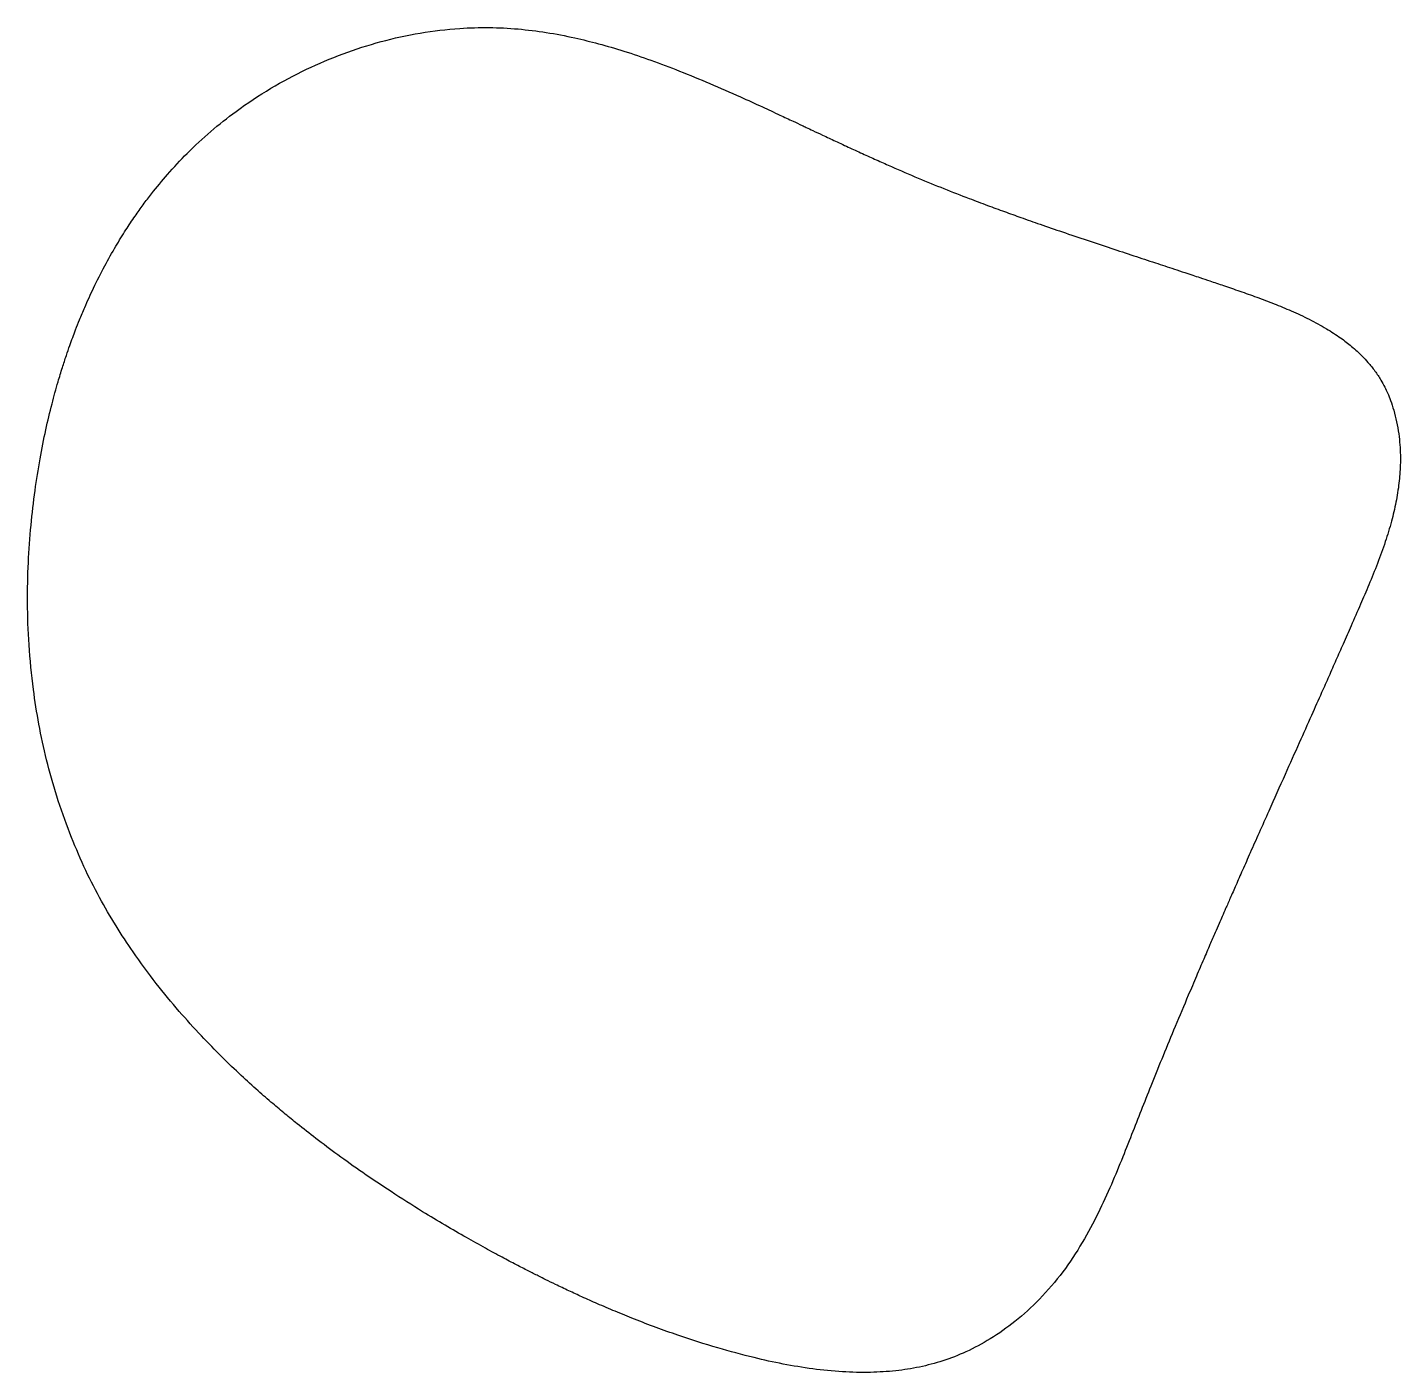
# Paper-space layout '_Dimétrica' of a CAD drawing. Header units: millimetres. Extents: x -44.5 to 43.7, y -46.9 to 39.6.
import ezdxf

# ---------------------------------------------------------------- set-up
doc = ezdxf.new("R2010")
doc.units = ezdxf.units.MM

psp = doc.layouts.new('_Dimétrica')

# ---------------------------------------------------------------- linework, layer by layer
at = {"color": 7, "linetype": 'Continuous', "lineweight": 25}
psp.add_open_spline([(-41.828, -12.179), (-41.534, -12.898), (-40.96, -14.299), (-39.951, -16.283), (-38.889, -18.11), (-37.676, -19.96), (-36.321, -21.799), (-34.844, -23.592), (-33.422, -25.165), (-32.086, -26.535), (-30.864, -27.708), (-29.774, -28.7), (-28.829, -29.523), (-27.991, -30.227), (-27.071, -30.976), (-25.951, -31.855), (-24.548, -32.906), (-22.939, -34.05), (-21.12, -35.273), (-19.352, -36.395), (-17.731, -37.372), (-16.383, -38.153), (-15.158, -38.838), (-14.086, -39.419), (-13.169, -39.902), (-12.395, -40.301), (-11.766, -40.62), (-11.182, -40.909), (-10.527, -41.229), (-9.753, -41.598), (-8.856, -42.012), (-7.865, -42.455), (-6.742, -42.935), (-5.023, -43.634), (-2.827, -44.446), (-0.258, -45.264), (2.001, -45.878), (4.036, -46.326), (5.932, -46.641), (7.808, -46.828), (9.592, -46.869), (11.248, -46.766), (12.804, -46.524), (14.32, -46.127), (15.848, -45.528), (17.409, -44.688), (19.003, -43.563), (20.58, -42.13), (22.03, -40.426), (23.262, -38.549), (24.275, -36.649), (25.118, -34.8), (25.845, -33.039), (26.494, -31.387), (27.116, -29.799), (27.763, -28.179), (28.468, -26.44), (29.245, -24.559), (29.961, -22.854), (30.574, -21.412), (31.038, -20.329), (31.44, -19.396), (31.771, -18.631), (32.034, -18.028), (32.258, -17.512), (32.494, -16.972), (32.787, -16.305), (33.148, -15.483), (33.577, -14.509), (34.075, -13.384), (34.638, -12.114), (35.384, -10.438), (36.246, -8.506), (37.162, -6.456), (37.946, -4.698), (38.579, -3.276), (39.104, -2.094), (39.563, -1.055), (40.041, 0.026), (40.567, 1.225), (41.122, 2.492), (41.696, 3.828), (42.237, 5.166), (42.731, 6.528), (43.131, 7.84), (43.43, 9.094), (43.625, 10.298), (43.721, 11.528), (43.701, 12.592), (43.601, 13.521), (43.47, 14.267), (43.292, 14.983), (43.097, 15.606), (42.899, 16.097), (42.692, 16.534), (42.429, 17.009), (42.071, 17.549), (41.659, 18.064), (41.268, 18.483), (40.913, 18.824), (40.462, 19.219), (39.812, 19.717), (38.905, 20.304), (37.841, 20.883), (36.712, 21.408), (35.585, 21.873), (34.48, 22.29), (33.394, 22.675), (32.389, 23.018), (31.534, 23.308), (30.876, 23.529), (30.337, 23.709), (29.791, 23.89), (28.991, 24.156), (27.897, 24.516), (26.539, 24.963), (25.077, 25.445), (23.55, 25.953), (22.029, 26.466), (20.609, 26.955), (19.368, 27.391), (18.242, 27.796), (17.134, 28.202), (15.837, 28.691), (14.35, 29.271), (12.684, 29.951), (11.272, 30.557), (10.117, 31.07), (9.23, 31.472), (8.317, 31.892), (7.427, 32.306), (6.632, 32.678), (6.006, 32.973), (5.564, 33.181), (5.141, 33.38), (4.578, 33.644), (3.728, 34.042), (2.601, 34.566), (1.1, 35.251), (-0.673, 36.031), (-2.592, 36.824), (-4.43, 37.519), (-6.165, 38.106), (-7.797, 38.586), (-9.46, 38.997), (-11.187, 39.328), (-13.025, 39.557), (-14.882, 39.649), (-16.988, 39.587), (-19.32, 39.308), (-21.831, 38.756), (-24.274, 37.974), (-26.644, 36.97), (-28.95, 35.737), (-30.995, 34.381), (-32.777, 32.961), (-34.242, 31.599), (-35.503, 30.249), (-36.427, 29.132), (-37.111, 28.232), (-37.662, 27.459), (-38.252, 26.575), (-38.909, 25.509), (-39.608, 24.265), (-40.273, 22.947), (-40.8, 21.787), (-41.177, 20.887), (-41.432, 20.241), (-41.641, 19.69), (-41.841, 19.14), (-42.063, 18.497), (-42.316, 17.722), (-42.629, 16.69), (-42.994, 15.36), (-43.387, 13.708), (-43.756, 11.848), (-44.08, 9.804), (-44.34, 7.581), (-44.511, 5.184), (-44.565, 2.618), (-44.47, -0.106), (-44.215, -2.721), (-43.826, -5.191), (-43.33, -7.485), (-42.687, -9.832), (-42.117, -11.39), (-41.828, -12.179)], degree=3, knots=[0, 0, 0, 0, 0.008188, 0.01594, 0.023282, 0.030232, 0.038969, 0.047015, 0.054363, 0.060999, 0.066909, 0.071993, 0.076354, 0.079981, 0.083409, 0.08874, 0.094854, 0.101751, 0.109425, 0.117861, 0.123772, 0.129362, 0.134302, 0.138597, 0.142252, 0.145275, 0.147817, 0.149731, 0.152181, 0.155551, 0.158839, 0.162688, 0.167096, 0.171853, 0.182496, 0.192148, 0.200823, 0.207746, 0.214734, 0.221758, 0.228409, 0.234449, 0.240246, 0.246137, 0.252259, 0.25908, 0.266662, 0.274973, 0.283936, 0.292728, 0.301019, 0.308819, 0.316125, 0.322918, 0.32922, 0.335762, 0.343029, 0.350861, 0.359261, 0.36439, 0.36898, 0.372897, 0.376138, 0.37863, 0.380512, 0.382642, 0.385449, 0.388934, 0.393018, 0.397757, 0.403153, 0.409085, 0.418969, 0.427622, 0.435041, 0.441225, 0.445599, 0.449966, 0.454333, 0.459236, 0.465055, 0.470252, 0.475959, 0.481614, 0.486802, 0.491536, 0.49615, 0.500435, 0.505177, 0.507778, 0.510548, 0.513314, 0.515647, 0.51746, 0.518885, 0.520721, 0.523122, 0.525616, 0.527572, 0.529072, 0.530737, 0.533811, 0.537628, 0.54208, 0.546603, 0.55087, 0.555103, 0.559269, 0.563251, 0.566529, 0.568983, 0.570719, 0.572648, 0.575169, 0.579788, 0.585033, 0.590552, 0.596347, 0.602355, 0.607813, 0.612495, 0.616496, 0.620652, 0.625163, 0.631363, 0.637744, 0.64441, 0.647759, 0.651218, 0.654785, 0.658449, 0.661666, 0.664118, 0.665807, 0.666852, 0.669092, 0.672421, 0.676832, 0.682308, 0.68998, 0.697453, 0.704456, 0.711, 0.717101, 0.722778, 0.729543, 0.736234, 0.743075, 0.750097, 0.759736, 0.769504, 0.779315, 0.789133, 0.799197, 0.809638, 0.817689, 0.825768, 0.832992, 0.839246, 0.842676, 0.846175, 0.850296, 0.855047, 0.860709, 0.866845, 0.872119, 0.875424, 0.878088, 0.880115, 0.882206, 0.884806, 0.887915, 0.891539, 0.89714, 0.903641, 0.910822, 0.918609, 0.926989, 0.935942, 0.945436, 0.955438, 0.965915, 0.97407, 0.982471, 0.991113, 1, 1, 1, 1], dxfattribs=at)

doc.saveas('drawing.dxf')
